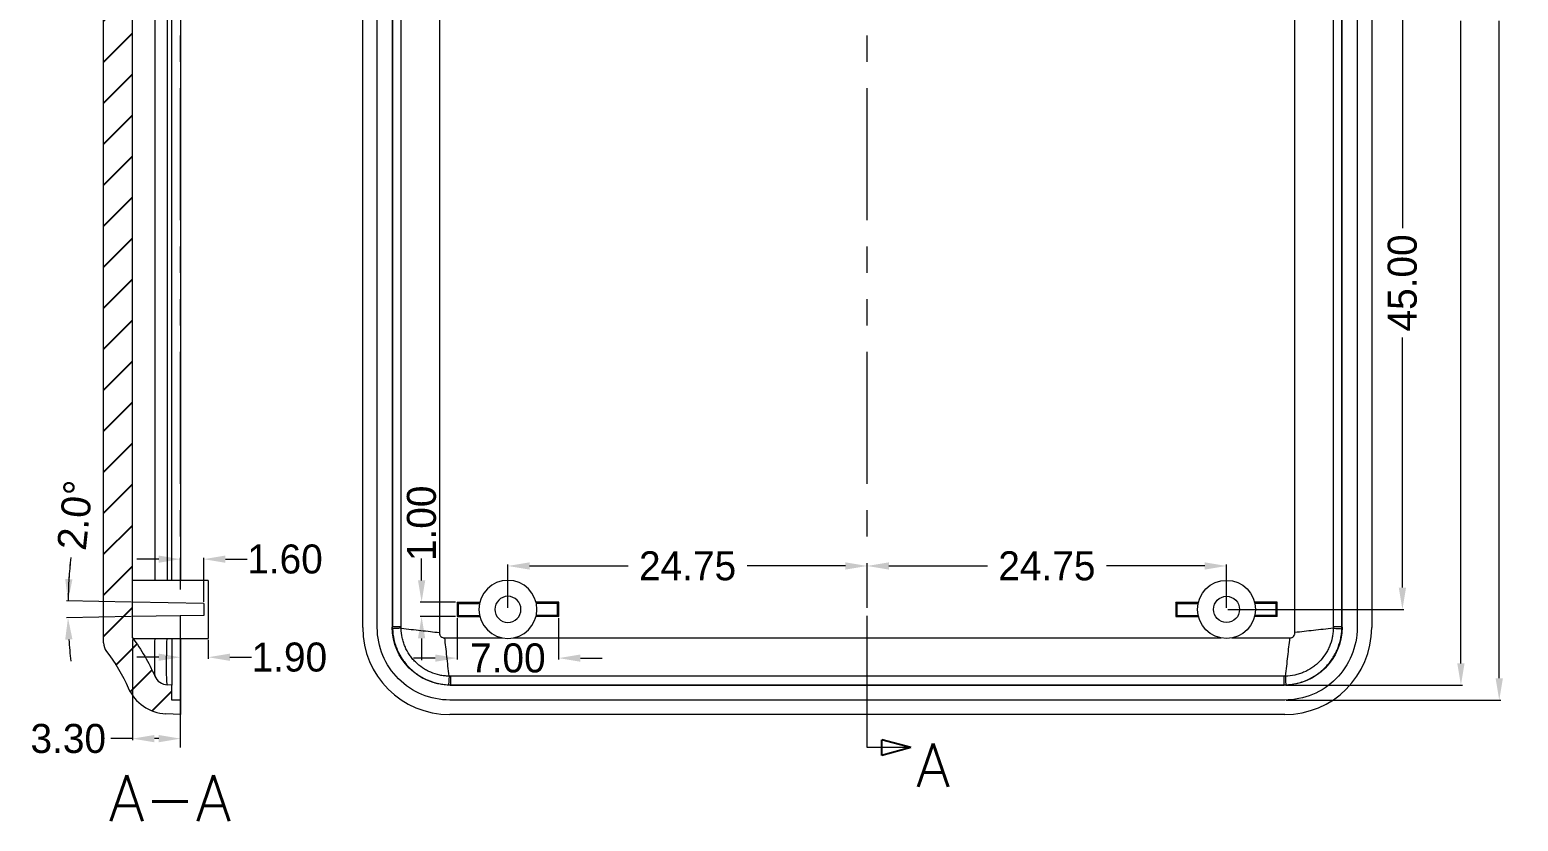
# Model space of a CAD drawing. Extents: x 33 to 501, y 235 to 402.
# Drawn here: x 134.3 to 236.9, y 259.9 to 314.4 of the extents above; entities that cross this region are included whole.
import ezdxf

# ---------------------------------------------------------------- set-up
doc = ezdxf.new("R2010")
doc.units = 0
doc.header["$MEASUREMENT"] = 0
doc.linetypes.add('PHANTOM', pattern=[2.5, 1.25, -0.25, 0.25, -0.25, 0.25, -0.25])
doc.layers.add('10', color=7, linetype='Continuous')
doc.layers.add('TOP', color=7, linetype='Continuous')
doc.styles.add('blockfont', font='simplex.shx', dxfattribs={"bigfont": 'bigfont'})
doc.dimstyles.new('2', dxfattribs={"dimtxt": 2, "dimasz": 1.5, "dimexe": 0.1, "dimexo": 0.1, "dimgap": 0.1, "dimtad": 0, "dimzin": 0, "dimdsep": 46, "dimtxsty": 'Standard', "dimcen": 0, "dimclrd": 4, "dimclre": 4, "dimclrt": 3, "dimadec": 1, "dimazin": 0, "dimtfac": 1, "dimtofl": 0, "dimtmove": 0, "dimatfit": 3, "dimfxl": 0, "dimtolj": 1, "dimtzin": 0, "dimlwd": 9, "dimlwe": 9, "dimarcsym": 0})

# ---------------------------------------------------------------- blocks, each defined once
blk = doc.blocks.new('HATCH1')
at = {"color": 200, "linetype": 'Continuous'}
for p, q in [((150.16, 367.2), (152.17, 369.2)), ((148.87, 365.9), (150.16, 367.2)), ((151.16, 365.37), (152.26, 366.47)), ((153.99, 365.37), (155.09, 366.47)), ((148.87, 363.08), (150.87, 365.07)), ((151.09, 362.47), (152.19, 363.57)), ((153.92, 362.47), (155.02, 363.57)), ((148.87, 360.25), (150.79, 362.17)), ((148.87, 357.42), (150.17, 358.72)), ((148.87, 354.6), (150.17, 355.89)), ((148.87, 351.77), (150.17, 353.07)), ((148.87, 348.94), (150.17, 350.24)), ((148.87, 346.11), (150.17, 347.41)), ((148.87, 343.29), (150.5, 344.92)), ((148.87, 340.46), (150.87, 342.46)), ((148.87, 337.63), (150.87, 339.63)), ((148.87, 334.81), (150.87, 336.8)), ((148.87, 331.98), (150.87, 333.98)), ((148.87, 329.15), (150.87, 331.15)), ((148.87, 326.33), (150.87, 328.32)), ((148.87, 323.5), (150.87, 325.5)), ((148.87, 320.67), (150.87, 322.67)), ((148.87, 317.84), (150.87, 319.84)), ((149.69, 315.84), (150.87, 317.02)), ((148.87, 315.02), (149.69, 315.84)), ((148.87, 312.19), (150.87, 314.19)), ((148.87, 309.36), (150.87, 311.36)), ((148.87, 306.54), (150.87, 308.53)), ((148.87, 303.71), (150.87, 305.71)), ((148.87, 300.88), (150.87, 302.88)), ((148.87, 298.06), (150.87, 300.05)), ((148.87, 295.23), (150.87, 297.23)), ((148.87, 292.4), (150.87, 294.4)), ((148.87, 289.57), (150.87, 291.57)), ((148.87, 286.75), (150.87, 288.75)), ((148.87, 283.92), (150.87, 285.92)), ((148.87, 281.09), (150.87, 283.09)), ((148.87, 278.27), (150.87, 280.26)), ((148.87, 275.44), (150.87, 277.44)), ((148.87, 272.61), (150.87, 274.61)), ((149.71, 270.63), (151.16, 272.08)), ((150.7, 268.79), (152.2, 270.29)), ((152.22, 267.48), (153.57, 268.83))]:
    blk.add_line(p, q, dxfattribs=at)
blk = doc.blocks.new('ASSORTED_DRAFT2')
at = {"color": 13}
for p, q in [((212.33, 264.94, 212.33), (210.33, 265.47)), ((210.33, 264.4), (210.33, 265.47)), ((212.33, 264.94, 212.33), (210.33, 264.4))]:
    blk.add_line(p, q, dxfattribs=at)
blk = doc.blocks.new('*D17')
at = {"color": 4, "linetype": 'Continuous', "lineweight": 9}
for p, q in [((167.28, 274.57), (167.28, 277.56)), ((168.78, 277.46), (175.56, 277.46)), ((190.53, 277.46), (183.76, 277.46)), ((192.03, 274.57), (192.03, 277.56))]:
    blk.add_line(p, q, dxfattribs=at)
for points in [[(168.78, 277.71), (168.78, 277.21), (167.28, 277.46)], [(190.53, 277.71), (190.53, 277.21), (192.03, 277.46)]]:
    blk.add_solid(points, dxfattribs=at)
at = {"layer": 'Defpoints', "color": 0, "linetype": 'Continuous', "lineweight": 9}
for p in [(192.03, 277.46), (167.28, 274.47), (192.03, 274.47)]:
    blk.add_point(p, dxfattribs=at)
at = {"color": 3, "linetype": 'Continuous', "lineweight": 9, "insert": (179.66, 277.46), "char_height": 2, "attachment_point": 5}
blk.add_mtext('\\A1;24.75', dxfattribs=at)
blk = doc.blocks.new('*D18')
at = {"color": 4, "linetype": 'Continuous', "lineweight": 9}
for p, q in [((192.03, 274.67), (192.03, 277.56)), ((193.53, 277.46), (200.31, 277.46)), ((215.28, 277.46), (208.51, 277.46)), ((216.78, 274.57), (216.78, 277.56))]:
    blk.add_line(p, q, dxfattribs=at)
for points in [[(193.53, 277.71), (193.53, 277.21), (192.03, 277.46)], [(215.28, 277.71), (215.28, 277.21), (216.78, 277.46)]]:
    blk.add_solid(points, dxfattribs=at)
at = {"layer": 'Defpoints', "color": 0, "linetype": 'Continuous', "lineweight": 9}
for p in [(216.78, 277.46), (192.03, 274.57), (216.78, 274.47)]:
    blk.add_point(p, dxfattribs=at)
at = {"color": 3, "linetype": 'Continuous', "lineweight": 9, "insert": (204.41, 277.46), "char_height": 2, "attachment_point": 5}
blk.add_mtext('\\A1;24.75', dxfattribs=at)
blk = doc.blocks.new('*D22')
at = {"color": 4, "linetype": 'Continuous', "lineweight": 9}
for p, q in [((228.88, 319.47), (229, 319.47)), ((228.9, 317.97), (228.9, 300.74)), ((228.9, 275.97), (228.9, 293.2)), ((216.88, 274.47), (229, 274.47))]:
    blk.add_line(p, q, dxfattribs=at)
for points in [[(228.65, 317.97), (229.15, 317.97), (228.9, 319.47)], [(228.65, 275.97), (229.15, 275.97), (228.9, 274.47)]]:
    blk.add_solid(points, dxfattribs=at)
at = {"layer": 'Defpoints', "color": 0, "linetype": 'Continuous', "lineweight": 9}
for p in [(228.78, 319.47), (216.78, 274.47), (228.9, 274.47)]:
    blk.add_point(p, dxfattribs=at)
at = {"color": 3, "linetype": 'Continuous', "lineweight": 9, "insert": (228.9, 296.97), "char_height": 2, "attachment_point": 5, "rotation": 90}
blk.add_mtext('\\A1;45.00', dxfattribs=at)
blk = doc.blocks.new('*D23')
at = {"color": 4, "linetype": 'Continuous', "lineweight": 9}
for p, q in [((163.78, 273.87), (163.78, 271.01)), ((170.78, 273.87), (170.78, 271.01)), ((162.28, 271.11), (160.78, 271.11)), ((172.28, 271.11), (173.78, 271.11))]:
    blk.add_line(p, q, dxfattribs=at)
for points in [[(162.28, 271.36), (162.28, 270.86), (163.78, 271.11)], [(172.28, 271.36), (172.28, 270.86), (170.78, 271.11)]]:
    blk.add_solid(points, dxfattribs=at)
at = {"layer": 'Defpoints', "color": 0, "linetype": 'Continuous', "lineweight": 9}
for p in [(163.78, 273.97), (170.78, 273.97), (170.78, 271.11)]:
    blk.add_point(p, dxfattribs=at)
at = {"color": 3, "linetype": 'Continuous', "lineweight": 9, "insert": (167.28, 271.11), "char_height": 2, "attachment_point": 5}
blk.add_mtext('\\A1;7.00', dxfattribs=at)
blk = doc.blocks.new('*D24')
at = {"color": 4, "linetype": 'Continuous', "lineweight": 9}
for p, q in [((161.34, 276.47), (161.34, 277.97)), ((163.68, 274.97), (161.24, 274.97)), ((163.68, 273.97), (161.24, 273.97)), ((161.34, 272.47), (161.34, 270.97))]:
    blk.add_line(p, q, dxfattribs=at)
for points in [[(161.09, 276.47), (161.59, 276.47), (161.34, 274.97)], [(161.09, 272.47), (161.59, 272.47), (161.34, 273.97)]]:
    blk.add_solid(points, dxfattribs=at)
at = {"layer": 'Defpoints', "color": 0, "linetype": 'Continuous', "lineweight": 9}
for p in [(161.34, 274.97), (163.78, 274.97), (163.78, 273.97)]:
    blk.add_point(p, dxfattribs=at)
at = {"color": 3, "linetype": 'Continuous', "lineweight": 9, "insert": (161.34, 280.4), "char_height": 2, "attachment_point": 5, "rotation": 90}
blk.add_mtext('\\A1;1.00', dxfattribs=at)
blk = doc.blocks.new('*D27')
at = {"color": 4, "linetype": 'Continuous', "lineweight": 9}
for p, q in [((220.86, 369.69), (233.03, 369.69)), ((232.93, 368.19), (232.93, 323.9)), ((232.93, 270.75), (232.93, 315.04)), ((220.86, 269.25), (233.03, 269.25))]:
    blk.add_line(p, q, dxfattribs=at)
for points in [[(232.68, 368.19), (233.18, 368.19), (232.93, 369.69)], [(232.68, 270.75), (233.18, 270.75), (232.93, 269.25)]]:
    blk.add_solid(points, dxfattribs=at)
at = {"layer": 'Defpoints', "color": 0, "linetype": 'Continuous', "lineweight": 9}
for p in [(220.76, 369.69), (220.76, 269.25), (232.93, 269.25)]:
    blk.add_point(p, dxfattribs=at)
at = {"color": 3, "linetype": 'Continuous', "lineweight": 9, "insert": (232.93, 319.47), "char_height": 2, "attachment_point": 5, "rotation": 90}
blk.add_mtext('\\A1;100.43', dxfattribs=at)
blk = doc.blocks.new('*D28')
at = {"color": 4, "linetype": 'Continuous', "lineweight": 9}
for p, q in [((220.89, 370.72), (235.67, 370.72)), ((235.57, 369.22), (235.57, 323.9)), ((235.57, 269.72), (235.57, 315.04)), ((220.89, 268.22), (235.67, 268.22))]:
    blk.add_line(p, q, dxfattribs=at)
for points in [[(235.32, 369.22), (235.82, 369.22), (235.57, 370.72)], [(235.32, 269.72), (235.82, 269.72), (235.57, 268.22)]]:
    blk.add_solid(points, dxfattribs=at)
at = {"layer": 'Defpoints', "color": 0, "linetype": 'Continuous', "lineweight": 9}
for p in [(220.79, 370.72), (220.79, 268.22), (235.57, 268.22)]:
    blk.add_point(p, dxfattribs=at)
at = {"color": 3, "linetype": 'Continuous', "lineweight": 9, "insert": (235.57, 319.47), "char_height": 2, "attachment_point": 5, "rotation": 90}
blk.add_mtext('\\A1;102.50', dxfattribs=at)
blk = doc.blocks.new('*D38')
at = {"color": 4, "linetype": 'Continuous', "lineweight": 9}
for p, q in [((141.43, 272.4), (141.43, 265.46)), ((141.43, 265.56), (139.93, 265.56)), ((143.23, 265.56), (142.93, 265.56)), ((144.73, 265.04), (144.73, 265.66))]:
    blk.add_line(p, q, dxfattribs=at)
for points in [[(142.93, 265.81), (142.93, 265.31), (141.43, 265.56)], [(143.23, 265.81), (143.23, 265.31), (144.73, 265.56)]]:
    blk.add_solid(points, dxfattribs=at)
at = {"layer": 'Defpoints', "color": 0, "linetype": 'Continuous', "lineweight": 9}
for p in [(141.43, 272.5), (141.43, 265.56), (144.73, 264.94)]:
    blk.add_point(p, dxfattribs=at)
at = {"color": 3, "linetype": 'Continuous', "lineweight": 9, "insert": (137, 265.56), "char_height": 2, "attachment_point": 5}
blk.add_mtext('\\A1;3.30', dxfattribs=at)
blk = doc.blocks.new('*D39')
at = {"color": 4, "linetype": 'Continuous', "lineweight": 9}
for p, q in [((143.23, 277.93), (141.73, 277.93)), ((144.73, 276.57), (144.73, 278.03)), ((146.33, 274.98), (146.33, 278.03)), ((147.83, 277.93), (149.33, 277.93))]:
    blk.add_line(p, q, dxfattribs=at)
for points in [[(143.23, 278.18), (143.23, 277.68), (144.73, 277.93)], [(147.83, 278.18), (147.83, 277.68), (146.33, 277.93)]]:
    blk.add_solid(points, dxfattribs=at)
at = {"layer": 'Defpoints', "color": 0, "linetype": 'Continuous', "lineweight": 9}
for p in [(146.33, 277.93), (144.73, 276.47), (146.33, 274.88)]:
    blk.add_point(p, dxfattribs=at)
at = {"color": 3, "linetype": 'Continuous', "lineweight": 9, "insert": (151.93, 277.93), "char_height": 2, "attachment_point": 5}
blk.add_mtext('\\A1;1.60', dxfattribs=at)
blk = doc.blocks.new('*D40')
at = {"color": 4, "linetype": 'Continuous', "lineweight": 9}
for p, q in [((144.73, 272.37), (144.73, 271.07)), ((146.63, 272.37), (146.63, 271.07)), ((143.23, 271.17), (141.73, 271.17)), ((148.13, 271.17), (149.63, 271.17))]:
    blk.add_line(p, q, dxfattribs=at)
for points in [[(143.23, 271.42), (143.23, 270.92), (144.73, 271.17)], [(148.13, 271.42), (148.13, 270.92), (146.63, 271.17)]]:
    blk.add_solid(points, dxfattribs=at)
at = {"layer": 'Defpoints', "color": 0, "linetype": 'Continuous', "lineweight": 9}
for p in [(144.73, 272.47), (146.63, 272.47), (146.63, 271.17)]:
    blk.add_point(p, dxfattribs=at)
at = {"color": 3, "linetype": 'Continuous', "lineweight": 9, "insert": (152.23, 271.17), "char_height": 2, "attachment_point": 5}
blk.add_mtext('\\A1;1.90', dxfattribs=at)
blk = doc.blocks.new('*D46')
at = {"color": 4, "linetype": 'Continuous', "lineweight": 9}
for p, q in [((141.33, 274.97), (136.88, 275.05)), ((141.33, 273.97), (136.88, 273.89))]:
    blk.add_line(p, q, dxfattribs=at)
for start, end in [(173.8059, 179), (173.8072, 176.4036), (183.5964, 186.1928)]:
    blk.add_arc((170.08, 274.47), 33.1, start, end, dxfattribs=at)
for points in [[(137.29, 276.54), (136.79, 276.56), (136.98, 275.05)], [(136.79, 272.38), (137.29, 272.4), (136.98, 273.89)]]:
    blk.add_solid(points, dxfattribs=at)
at = {"layer": 'Defpoints', "color": 0, "linetype": 'Continuous', "lineweight": 9}
for p in [(141.43, 274.97), (146.33, 274.88), (136.97, 274.28), (141.43, 273.97), (146.33, 274.06)]:
    blk.add_point(p, dxfattribs=at)
at = {"color": 3, "linetype": 'Continuous', "lineweight": 9, "insert": (137.48, 280.96), "char_height": 2, "attachment_point": 5, "rotation": 83.8059}
blk.add_mtext('\\A1;2.0°', dxfattribs=at)

msp = doc.modelspace()

# ---------------------------------------------------------------- linework, layer by layer
at = {"layer": '10', "color": 1, "linetype": 'PHANTOM', "lineweight": 9, "ltscale": 7.27234}
for p, q in [((144.732, 264.938), (144.732, 374)), ((192.034, 264.938), (192.034, 374))]:
    msp.add_line(p, q, dxfattribs=at)
at = {"layer": '10', "color": 7, "linetype": 'Continuous', "lineweight": 9}
for p, q in [((157.284, 273.211), (157.284, 365.728)), ((158.284, 273.211), (158.284, 365.728)), ((159.318, 365.691), (159.318, 273.248)), ((224.75, 273.248), (224.75, 365.691)), ((225.784, 365.728), (225.784, 273.211)), ((226.784, 365.728), (226.784, 273.211)), ((144.132, 276.471), (144.132, 362.468)), ((144.732, 362.47), (144.732, 276.47)), ((139.432, 272.17), (139.432, 315.845)), ((141.432, 272.505), (141.432, 315.845)), ((146.632, 276.47), (141.432, 276.47)), ((146.632, 276.47), (146.632, 272.47)), ((146.332, 274.884), (141.432, 274.97)), ((146.332, 274.884), (146.332, 274.055)), ((163.784, 274.97), (165.347, 274.97)), ((163.869, 274.884), (163.784, 274.97)), ((163.784, 274.97), (163.784, 273.97)), ((163.869, 274.884), (165.327, 274.884)), ((163.869, 274.884), (163.869, 274.055)), ((170.784, 274.97), (169.22, 274.97)), ((170.698, 274.884), (169.24, 274.884)), ((170.698, 274.884), (170.784, 274.97)), ((170.698, 274.055), (170.698, 274.884)), ((170.784, 273.97), (170.784, 274.97)), ((213.284, 274.97), (213.284, 273.97)), ((213.369, 274.884), (213.284, 274.97)), ((213.284, 274.97), (214.847, 274.97)), ((213.369, 274.884), (213.369, 274.055)), ((213.369, 274.884), (214.827, 274.884)), ((220.284, 274.97), (218.72, 274.97)), ((220.198, 274.884), (218.74, 274.884)), ((220.198, 274.884), (220.284, 274.97)), ((220.198, 274.055), (220.198, 274.884)), ((220.284, 273.97), (220.284, 274.97)), ((146.332, 274.055), (141.432, 273.97)), ((163.869, 274.055), (163.784, 273.97)), ((163.784, 273.97), (165.347, 273.97)), ((163.869, 274.055), (165.327, 274.055)), ((170.784, 273.97), (169.22, 273.97)), ((170.698, 274.055), (169.24, 274.055)), ((170.698, 274.055), (170.784, 273.97)), ((213.369, 274.055), (213.284, 273.97)), ((213.284, 273.97), (214.847, 273.97)), ((213.369, 274.055), (214.827, 274.055)), ((220.284, 273.97), (218.72, 273.97)), ((220.198, 274.055), (218.74, 274.055)), ((220.198, 274.055), (220.284, 273.97)), ((159.334, 273.264), (159.318, 273.248)), ((159.928, 273.264), (159.334, 273.264)), ((224.734, 273.264), (224.14, 273.264)), ((224.75, 273.248), (224.734, 273.264)), ((141.451, 272.47), (146.632, 272.47)), ((144.132, 272.47), (144.132, 269.254)), ((163.329, 269.864), (163.329, 269.27)), ((220.739, 269.864), (220.739, 269.27)), ((144.132, 269.254), (143.825, 269.27)), ((144.132, 268.22), (144.132, 269.254)), ((163.313, 269.254), (163.329, 269.27)), ((163.313, 269.254), (220.755, 269.254)), ((220.739, 269.27), (220.755, 269.254)), ((144.732, 268.22), (144.132, 268.22)), ((144.732, 268.22), (144.732, 267.22)), ((220.792, 268.22), (163.276, 268.22)), ((144.732, 267.22), (143.721, 267.273)), ((220.792, 267.22), (163.276, 267.22))]:
    msp.add_line(p, q, dxfattribs=at)
at = {"layer": '10', "color": 1, "linetype": 'Continuous', "lineweight": 9}
msp.add_line((195.034, 264.938), (192.034, 264.938), dxfattribs=at)
at = {"layer": '10', "color": 7, "linetype": 'Continuous', "lineweight": 9, "extrusion": (0, 0, -1)}
for radius in [2, 0.9]:
    msp.add_circle((-167.284, 274.47), radius, dxfattribs=at)
at = {"layer": '10', "color": 7, "linetype": 'Continuous', "lineweight": 9}
for radius in [2, 0.9]:
    msp.add_circle((216.784, 274.47), radius, dxfattribs=at)
for centre, radius, start, end in [((140.432, 272.17), 1, 180, 217.77825), ((143.878, 270.269), 1, 203.87407, 267), ((143.878, 270.269), 3, 203.87407, 267)]:
    msp.add_arc(centre, radius, start, end, dxfattribs=at)
for centre, major_axis in [((163.292, 273.228), (-4.254, -4.254)), ((220.776, 273.228), (4.254, -4.254))]:
    msp.add_ellipse(centre, major_axis=major_axis, ratio=0.9972647, start_param=5.4991567, end_param=7.0672139, dxfattribs=at)
at = {"layer": '10', "color": 7, "linetype": 'Continuous', "lineweight": 9, "extrusion": (0, 0, -1)}
for centre, major_axis in [((163.324, 273.259), (-2.836, -2.836)), ((220.744, 273.259), (2.836, -2.836))]:
    msp.add_ellipse(centre, major_axis=major_axis, ratio=0.9972647, start_param=5.4991567, end_param=7.0672139, dxfattribs=at)
at = {"layer": '10', "color": 7, "linetype": 'Continuous', "lineweight": 9}
for points, knots in [([(162.569, 366.065), (162.569, 362.028), (162.569, 357.991), (162.569, 353.954), (162.569, 345.879), (162.569, 337.805), (162.569, 329.73), (162.569, 321.656), (162.569, 313.581), (162.569, 305.507), (162.569, 294.629), (162.569, 283.752), (162.569, 272.874)], [0, 0, 0, 0, 0.129966, 0.129966, 0.129966, 0.3898979, 0.3898979, 0.3898979, 0.6498299, 0.6498299, 0.6498299, 1, 1, 1, 1]), ([(159.334, 365.675), (159.334, 355.633), (159.334, 345.591), (159.334, 335.55), (159.334, 314.788), (159.334, 294.026), (159.334, 273.264)], [0, 0, 0, 0, 0.325994, 0.325994, 0.325994, 1, 1, 1, 1]), ([(159.928, 273.264), (159.928, 273.931), (159.928, 274.598), (159.928, 275.264), (159.928, 277.931), (159.928, 280.598), (159.928, 283.264), (159.928, 293.931), (159.928, 304.598), (159.928, 315.264), (159.928, 323.666), (159.928, 332.068), (159.928, 340.47), (159.928, 342.128), (159.928, 343.786), (159.928, 345.445), (159.928, 352.188), (159.928, 358.932), (159.928, 365.675)], [0, 0, 0, 0, 0.0216426, 0.0216426, 0.0216426, 0.1082129, 0.1082129, 0.1082129, 0.4544942, 0.4544942, 0.4544942, 0.7272471, 0.7272471, 0.7272471, 0.7810859, 0.7810859, 0.7810859, 1, 1, 1, 1]), ([(224.14, 365.675), (224.14, 365.008), (224.14, 364.341), (224.14, 363.675), (224.14, 361.008), (224.14, 358.341), (224.14, 355.675), (224.14, 345.008), (224.14, 334.341), (224.14, 323.675), (224.14, 315.273), (224.14, 306.871), (224.14, 298.47), (224.14, 296.811), (224.14, 295.153), (224.14, 293.494), (224.14, 286.751), (224.14, 280.008), (224.14, 273.264)], [0, 0, 0, 0, 0.0216426, 0.0216426, 0.0216426, 0.1082129, 0.1082129, 0.1082129, 0.4544942, 0.4544942, 0.4544942, 0.7272471, 0.7272471, 0.7272471, 0.7810859, 0.7810859, 0.7810859, 1, 1, 1, 1]), ([(224.734, 273.264), (224.734, 283.306), (224.734, 293.348), (224.734, 303.39), (224.734, 324.151), (224.734, 344.913), (224.734, 365.675)], [0, 0, 0, 0, 0.325994, 0.325994, 0.325994, 1, 1, 1, 1]), ([(142.963, 362.469), (142.963, 360.205), (142.963, 357.94), (142.963, 355.675), (142.963, 345.008), (142.963, 334.341), (142.963, 323.675), (142.963, 315.273), (142.963, 306.871), (142.963, 298.47), (142.963, 296.811), (142.963, 295.153), (142.963, 293.494), (142.963, 287.82), (142.963, 282.145), (142.963, 276.47)], [0, 0, 0, 0, 0.0790065, 0.0790065, 0.0790065, 0.4511019, 0.4511019, 0.4511019, 0.7441876, 0.7441876, 0.7441876, 0.80204, 0.80204, 0.80204, 1, 1, 1, 1]), ([(143.825, 276.47), (143.825, 285.443), (143.825, 294.416), (143.825, 303.39), (143.825, 323.083), (143.825, 342.776), (143.825, 362.469)], [0, 0, 0, 0, 0.3130224, 0.3130224, 0.3130224, 1, 1, 1, 1]), ([(221.499, 272.874), (221.499, 274.665), (221.499, 276.456), (221.499, 278.247), (221.499, 291.988), (221.499, 305.729), (221.499, 319.47), (221.499, 323.507), (221.499, 327.544), (221.499, 331.581), (221.499, 336.954), (221.499, 342.327), (221.499, 347.699)], [0, 0, 0, 0, 0.0718133, 0.0718133, 0.0718133, 0.6227249, 0.6227249, 0.6227249, 0.784591, 0.784591, 0.784591, 1, 1, 1, 1]), ([(163.276, 268.22), (161.957, 268.22), (160.666, 268.76), (158.825, 270.6), (158.284, 271.893), (158.284, 273.211)], [0, 0, 0, 0, 0.5, 0.5, 1, 1, 1, 1]), ([(159.93, 273.168), (159.894, 273.167), (159.859, 273.165), (159.826, 273.164), (159.73, 273.159), (159.642, 273.155), (159.57, 273.151), (159.522, 273.148), (159.48, 273.146), (159.446, 273.143), (159.395, 273.14), (159.36, 273.136), (159.347, 273.134), (159.343, 273.133), (159.338, 273.133), (159.334, 273.131)], [0, 0, 0, 0, 0.106188, 0.106188, 0.106188, 0.4130632, 0.4130632, 0.4130632, 0.6146775, 0.6146775, 0.6146775, 0.921554, 0.921554, 0.921554, 1, 1, 1, 1]), ([(159.336, 273.132), (159.345, 272.88), (159.377, 272.633), (159.46, 272.269), (159.493, 272.148), (159.571, 271.91), (159.615, 271.792), (159.764, 271.449), (159.884, 271.232), (160.094, 270.922), (160.169, 270.822), (160.329, 270.628), (160.414, 270.535), (160.681, 270.267), (160.872, 270.108), (161.18, 269.898), (161.285, 269.833), (161.504, 269.712), (161.617, 269.656), (161.961, 269.505), (162.197, 269.427), (162.56, 269.344), (162.683, 269.321), (162.931, 269.288), (163.057, 269.278), (163.183, 269.273)], [0, 0, 0, 0, 0.125, 0.125, 0.1875, 0.1875, 0.25, 0.25, 0.375, 0.375, 0.4375, 0.4375, 0.5, 0.5, 0.625, 0.625, 0.6875, 0.6875, 0.75, 0.75, 0.875, 0.875, 0.9375, 0.9375, 1, 1, 1, 1]), ([(159.93, 273.168), (160.162, 273.143), (160.393, 273.118), (160.847, 273.068), (161.07, 273.043), (161.511, 272.993), (161.728, 272.968), (162.154, 272.919), (162.364, 272.896), (162.569, 272.874)], [0, 0, 0, 0, 0.25, 0.25, 0.5, 0.5, 0.75, 0.75, 1, 1, 1, 1]), ([(163.226, 269.866), (163.117, 269.868), (163.009, 269.875), (162.795, 269.899), (162.689, 269.916), (162.375, 269.983), (162.171, 270.047), (161.874, 270.172), (161.776, 270.219), (161.587, 270.322), (161.495, 270.377), (161.23, 270.556), (161.064, 270.691), (160.835, 270.921), (160.762, 271.001), (160.624, 271.168), (160.56, 271.255), (160.38, 271.522), (160.279, 271.71), (160.154, 272.006), (160.116, 272.107), (160.052, 272.313), (160.024, 272.417), (159.958, 272.732), (159.934, 272.945), (159.93, 273.161)], [0, 0, 0, 0, 0.0625, 0.0625, 0.125, 0.125, 0.25, 0.25, 0.3125, 0.3125, 0.375, 0.375, 0.5, 0.5, 0.5625, 0.5625, 0.625, 0.625, 0.75, 0.75, 0.8125, 0.8125, 0.875, 0.875, 1, 1, 1, 1]), ([(162.569, 272.874), (162.569, 272.862), (162.568, 272.849), (162.569, 272.825), (162.571, 272.812), (162.576, 272.776), (162.582, 272.752), (162.599, 272.706), (162.61, 272.684), (162.636, 272.642), (162.652, 272.622), (162.704, 272.57), (162.747, 272.544), (162.816, 272.518), (162.84, 272.512), (162.877, 272.506), (162.889, 272.505), (162.913, 272.504), (162.926, 272.504), (162.938, 272.505)], [0, 0, 0, 0, 0.0625, 0.0625, 0.125, 0.125, 0.25, 0.25, 0.375, 0.375, 0.5, 0.5, 0.75, 0.75, 0.875, 0.875, 0.9375, 0.9375, 1, 1, 1, 1]), ([(225.784, 273.211), (225.784, 271.892), (225.243, 270.601), (223.403, 268.761), (222.11, 268.22), (220.792, 268.22)], [0, 0, 0, 0, 0.5, 0.5, 1, 1, 1, 1]), ([(224.137, 273.161), (224.135, 273.053), (224.128, 272.945), (224.104, 272.73), (224.087, 272.625), (224.021, 272.311), (223.957, 272.107), (223.831, 271.809), (223.784, 271.711), (223.682, 271.523), (223.627, 271.431), (223.448, 271.166), (223.312, 271), (223.083, 270.77), (223.002, 270.698), (222.835, 270.56), (222.749, 270.495), (222.482, 270.316), (222.294, 270.215), (221.998, 270.089), (221.896, 270.052), (221.69, 269.987), (221.586, 269.96), (221.272, 269.894), (221.058, 269.87), (220.842, 269.866)], [0, 0, 0, 0, 0.0625, 0.0625, 0.125, 0.125, 0.25, 0.25, 0.3125, 0.3125, 0.375, 0.375, 0.5, 0.5, 0.5625, 0.5625, 0.625, 0.625, 0.75, 0.75, 0.8125, 0.8125, 0.875, 0.875, 1, 1, 1, 1]), ([(220.872, 269.272), (221.123, 269.281), (221.37, 269.313), (221.735, 269.395), (221.855, 269.429), (222.094, 269.507), (222.211, 269.551), (222.554, 269.7), (222.772, 269.82), (223.081, 270.03), (223.182, 270.105), (223.376, 270.265), (223.469, 270.35), (223.736, 270.616), (223.895, 270.808), (224.105, 271.115), (224.171, 271.221), (224.292, 271.44), (224.348, 271.553), (224.498, 271.897), (224.576, 272.133), (224.66, 272.496), (224.682, 272.619), (224.715, 272.867), (224.726, 272.993), (224.731, 273.119)], [0, 0, 0, 0, 0.125, 0.125, 0.1875, 0.1875, 0.25, 0.25, 0.375, 0.375, 0.4375, 0.4375, 0.5, 0.5, 0.625, 0.625, 0.6875, 0.6875, 0.75, 0.75, 0.875, 0.875, 0.9375, 0.9375, 1, 1, 1, 1]), ([(221.13, 272.505), (221.142, 272.504), (221.154, 272.504), (221.179, 272.505), (221.191, 272.506), (221.227, 272.512), (221.252, 272.518), (221.298, 272.535), (221.32, 272.546), (221.361, 272.572), (221.381, 272.587), (221.433, 272.639), (221.46, 272.682), (221.485, 272.752), (221.491, 272.776), (221.497, 272.812), (221.498, 272.825), (221.499, 272.849), (221.499, 272.862), (221.499, 272.874)], [0, 0, 0, 0, 0.0625, 0.0625, 0.125, 0.125, 0.25, 0.25, 0.375, 0.375, 0.5, 0.5, 0.75, 0.75, 0.875, 0.875, 0.9375, 0.9375, 1, 1, 1, 1]), ([(224.138, 273.168), (223.905, 273.143), (223.675, 273.118), (223.221, 273.068), (222.997, 273.043), (222.557, 272.993), (222.339, 272.968), (221.913, 272.919), (221.704, 272.896), (221.499, 272.874)], [0, 0, 0, 0, 0.25, 0.25, 0.5, 0.5, 0.75, 0.75, 1, 1, 1, 1]), ([(224.138, 273.168), (224.203, 273.165), (224.265, 273.163), (224.322, 273.16), (224.412, 273.156), (224.492, 273.151), (224.556, 273.147), (224.58, 273.146), (224.602, 273.145), (224.621, 273.143), (224.673, 273.14), (224.707, 273.136), (224.721, 273.134), (224.725, 273.133), (224.729, 273.133), (224.734, 273.131)], [0, 0, 0, 0, 0.1931933, 0.1931933, 0.1931933, 0.4999653, 0.4999653, 0.4999653, 0.6148074, 0.6148074, 0.6148074, 0.9215805, 0.9215805, 0.9215805, 1, 1, 1, 1]), ([(224.731, 273.119), (224.731, 273.127), (224.731, 273.136), (224.732, 273.145), (224.733, 273.185), (224.734, 273.224), (224.734, 273.264)], [0, 0, 0, 0, 0.1786184, 0.1786184, 0.1786184, 1, 1, 1, 1]), ([(141.432, 272.505), (141.732, 272.097), (142.011, 271.672), (142.265, 271.234), (142.522, 270.791), (142.756, 270.333), (142.963, 269.864)], [0, 0, 0, 0, 0.4969081, 0.4969081, 0.4969081, 1, 1, 1, 1]), ([(142.953, 272.468), (142.946, 271.859), (142.941, 271.294), (142.941, 270.356), (142.947, 270.031), (142.955, 269.914)], [0, 0, 0, 0, 0.4764479, 0.4764479, 1, 1, 1, 1]), ([(143.823, 269.272), (143.793, 269.307), (143.772, 269.727), (143.771, 270.994), (143.784, 271.703), (143.804, 272.467)], [0, 0, 0, 0, 0.5614035, 0.5614035, 1, 1, 1, 1]), ([(144.732, 272.469), (144.732, 271.417), (144.732, 270.427), (144.732, 268.761), (144.732, 268.215), (144.732, 268.222)], [0, 0, 0, 0, 0.4477998, 0.4477998, 1, 1, 1, 1]), ([(163.232, 269.865), (163.207, 270.098), (163.182, 270.329), (163.132, 270.782), (163.107, 271.006), (163.057, 271.447), (163.032, 271.664), (162.984, 272.09), (162.96, 272.299), (162.938, 272.505)], [0, 0, 0, 0, 0.25, 0.25, 0.5, 0.5, 0.75, 0.75, 1, 1, 1, 1]), ([(167.656, 272.505), (170.121, 272.505), (172.585, 272.505), (175.05, 272.505), (182.73, 272.505), (190.41, 272.505), (198.09, 272.505), (204.197, 272.505), (210.304, 272.505), (216.411, 272.505)], [0, 0, 0, 0, 0.151645, 0.151645, 0.151645, 0.6242103, 0.6242103, 0.6242103, 1, 1, 1, 1]), ([(221.13, 272.505), (221.108, 272.299), (221.084, 272.09), (221.036, 271.664), (221.011, 271.447), (220.961, 271.006), (220.936, 270.782), (220.885, 270.329), (220.86, 270.098), (220.835, 269.865)], [0, 0, 0, 0, 0.25, 0.25, 0.5, 0.5, 0.75, 0.75, 1, 1, 1, 1]), ([(220.739, 269.864), (220.072, 269.864), (219.406, 269.864), (218.739, 269.864), (216.072, 269.864), (213.406, 269.864), (210.739, 269.864), (205.406, 269.864), (200.072, 269.864), (194.739, 269.864), (189.504, 269.864), (184.269, 269.864), (179.034, 269.864), (174.709, 269.864), (170.384, 269.864), (166.059, 269.864), (165.149, 269.864), (164.239, 269.864), (163.329, 269.864)], [0, 0, 0, 0, 0.0348369, 0.0348369, 0.0348369, 0.1741844, 0.1741844, 0.1741844, 0.4528795, 0.4528795, 0.4528795, 0.7264398, 0.7264398, 0.7264398, 0.9524487, 0.9524487, 0.9524487, 1, 1, 1, 1]), ([(220.835, 269.865), (220.837, 269.83), (220.838, 269.795), (220.84, 269.762), (220.844, 269.665), (220.849, 269.578), (220.853, 269.506), (220.855, 269.458), (220.858, 269.416), (220.86, 269.382), (220.864, 269.331), (220.867, 269.296), (220.869, 269.283), (220.87, 269.279), (220.871, 269.274), (220.873, 269.27)], [0, 0, 0, 0, 0.106188, 0.106188, 0.106188, 0.4130632, 0.4130632, 0.4130632, 0.6146835, 0.6146835, 0.6146835, 0.92156, 0.92156, 0.92156, 1, 1, 1, 1]), ([(163.183, 269.273), (163.191, 269.272), (163.2, 269.272), (163.209, 269.272), (163.249, 269.271), (163.289, 269.27), (163.329, 269.27)], [0, 0, 0, 0, 0.1786459, 0.1786459, 0.1786459, 1, 1, 1, 1]), ([(163.329, 269.27), (173.37, 269.27), (183.412, 269.27), (193.454, 269.27), (197.31, 269.27), (201.166, 269.27), (205.021, 269.27), (210.261, 269.27), (215.5, 269.27), (220.739, 269.27)], [0, 0, 0, 0, 0.5247344, 0.5247344, 0.5247344, 0.7262244, 0.7262244, 0.7262244, 1, 1, 1, 1])]:
    msp.add_open_spline(points, degree=3, knots=knots, dxfattribs=at)
for points in [[(159.334, 273.264), (159.334, 273.22), (159.335, 273.176), (159.336, 273.132)], [(159.93, 273.168), (159.929, 273.2), (159.928, 273.232), (159.928, 273.264)], [(224.14, 273.264), (224.14, 273.232), (224.139, 273.2), (224.138, 273.168)], [(141.432, 272.505), (141.449, 272.481), (141.457, 272.471), (141.459, 272.468)], [(162.938, 272.505), (164.263, 272.505), (165.587, 272.505), (166.911, 272.505)], [(217.156, 272.505), (218.481, 272.505), (219.805, 272.505), (221.13, 272.505)], [(139.642, 271.557), (140.238, 270.787), (140.74, 269.945), (141.134, 269.054)], [(163.232, 269.865), (163.218, 269.53), (163.204, 269.292), (163.196, 269.272)], [(163.329, 269.864), (163.297, 269.864), (163.264, 269.864), (163.232, 269.865)], [(220.835, 269.865), (220.803, 269.864), (220.771, 269.864), (220.739, 269.864)], [(143.825, 269.27), (143.825, 269.27), (143.824, 269.271), (143.823, 269.272)], [(220.739, 269.27), (220.783, 269.27), (220.827, 269.271), (220.872, 269.272)]]:
    msp.add_open_spline(points, degree=3, dxfattribs=at)

# ---------------------------------------------------------------- block references
at = {"layer": '10', "color": 200, "linetype": 'Continuous', "lineweight": 9}
msp.add_blockref('HATCH1', (-9.434, 0), dxfattribs=at)
at = {"layer": 'TOP', "color": 1, "linetype": 'Continuous', "lineweight": 9}
msp.add_blockref('ASSORTED_DRAFT2', (-17.296, 0), dxfattribs=at)

# ---------------------------------------------------------------- texts
at = {"layer": 'TOP', "color": 1, "linetype": 'Continuous', "lineweight": 9, "line_spacing_factor": 0.903614, "style": 'blockfont'}
for s, insert, char_height, attachment_point in [('\\W01.000;A', (195.415, 262.235), 3, 7), ('\\W01.000; \\H3.17;A-A\\H3.17;', (142.925, 259.866), 3.175, 8)]:
    msp.add_mtext(s, dxfattribs=dict(at, insert=insert, char_height=char_height, attachment_point=attachment_point))

# ---------------------------------------------------------------- dimensions: what is measured, and where the dimension line sits
at = {"linetype": 'Continuous', "lineweight": 9}
for base, p1, p2, picture, middle in [((235.565, 268.22), (220.792, 370.72), (220.792, 268.22), '*D28', (235.565, 319.47)), ((232.926, 269.254), (220.755, 369.685), (220.755, 269.254), '*D27', (232.926, 319.47)), ((228.896, 274.47), (228.784, 319.47), (216.784, 274.47), '*D22', (228.896, 296.97)), ((161.34, 274.97), (163.784, 273.97), (163.784, 274.97), '*D24', (161.34, 280.403))]:
    dim = msp.add_linear_dim(base=base, p1=p1, p2=p2, angle=90, dimstyle='2', dxfattribs=at)
    dim.commit()
    dim.dimension.update_dxf_attribs({"geometry": picture, "text_midpoint": middle})
dim = msp.add_angular_dim_2l(base=(136.974, 274.277), line1=((146.332, 274.884), (141.432, 274.97)), line2=((146.332, 274.055), (141.432, 273.97)), dimstyle='2', dxfattribs=at)
dim.commit()
dim.dimension.update_dxf_attribs({"geometry": '*D46', "text_midpoint": (137.483, 280.958)})
for base, p1, p2, picture, middle in [((146.332, 277.931), (144.732, 276.47), (146.332, 274.884), '*D39', (151.932, 277.931)), ((192.034, 277.459), (167.284, 274.47), (192.034, 274.47), '*D17', (179.659, 277.459)), ((216.784, 277.459), (192.034, 274.57), (216.784, 274.47), '*D18', (204.409, 277.459)), ((170.784, 271.115), (163.784, 273.97), (170.784, 273.97), '*D23', (167.284, 271.115)), ((141.432, 265.564), (144.732, 264.938), (141.432, 272.505), '*D38', (136.999, 265.564)), ((146.632, 271.173), (144.732, 272.469), (146.632, 272.47), '*D40', (152.232, 271.173))]:
    dim = msp.add_linear_dim(base=base, p1=p1, p2=p2, dimstyle='2', dxfattribs=at)
    dim.commit()
    dim.dimension.update_dxf_attribs({"geometry": picture, "text_midpoint": middle})

doc.saveas('drawing.dxf')
